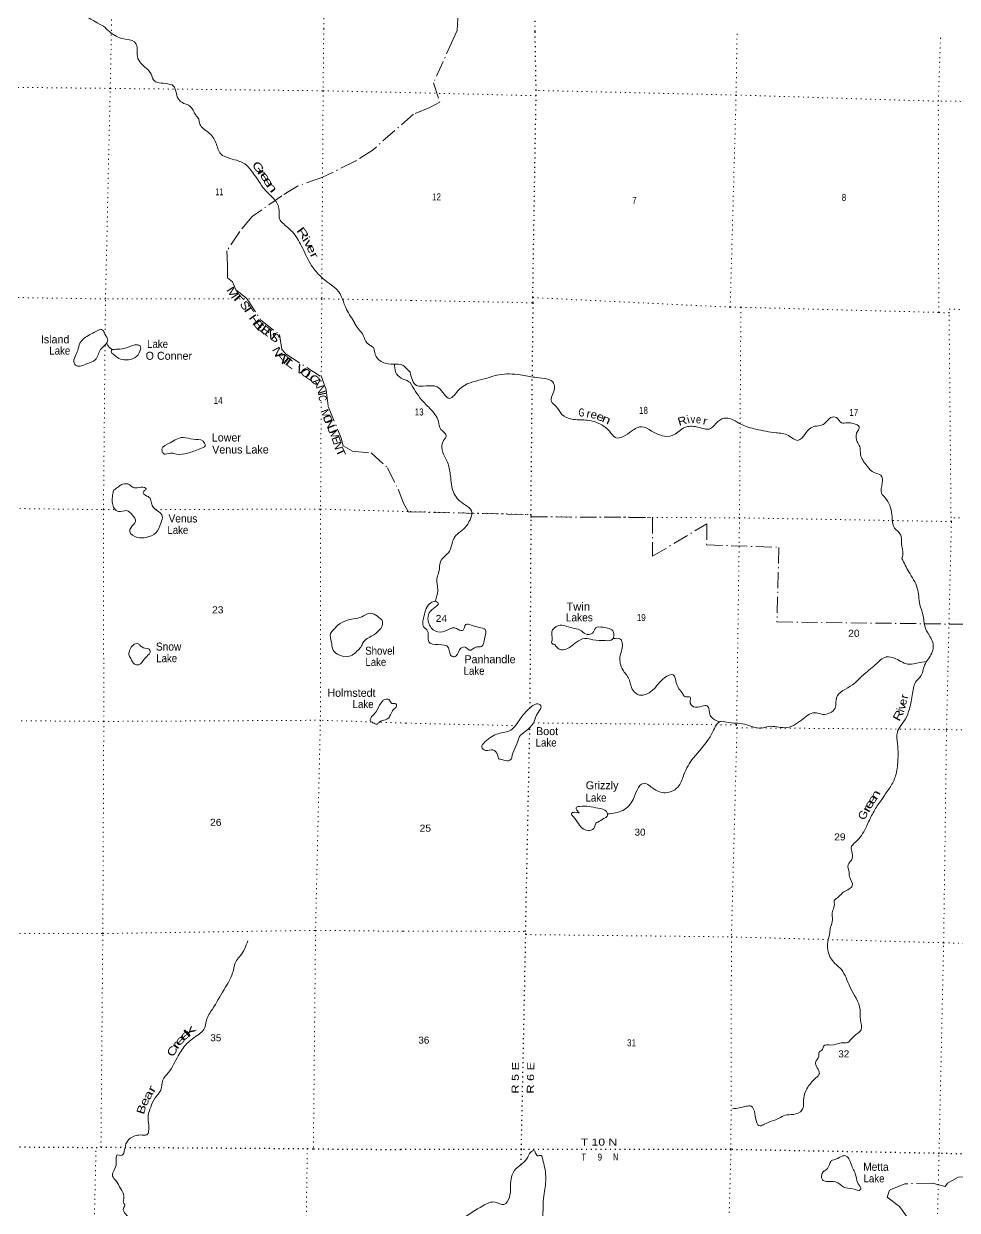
# Model space of a CAD drawing. Header units: feet. Extents: x -509309 to -252658, y -547785 to -360805.
# Drawn here: x -294575 to -271232, y -439823 to -410174 of the extents above; entities that cross this region are included whole.
import ezdxf
from ezdxf.enums import TextEntityAlignment as Align

# ---------------------------------------------------------------- set-up
doc = ezdxf.new("R2010")
doc.units = ezdxf.units.FT
doc.header["$LTSCALE"] = 80
doc.linetypes.add('DOT_DASHED', pattern=[7.7, 5, -1.2, 0.3, -1.2])
doc.linetypes.add('DOTTED', pattern=[1.5, 0.3, -1.2])
for name, color, linetype, lineweight in [('39', 7, 'Continuous', 13), ('44', 7, 'DOT_DASHED', 13), ('6', 7, 'DOTTED', 25), ('7', 7, 'DOTTED', 13)]:
    doc.layers.add(name, color=color, linetype=linetype, lineweight=lineweight)
doc.layers.add('41', color=7, linetype='Continuous')

msp = doc.modelspace()

# ---------------------------------------------------------------- linework, layer by layer
at = {"layer": '39'}
for points in [[(-292577.81, -410231.58), (-293194.54, -409855.5), (-293656.65, -409387.56), (-293963.29, -409063.55), (-294077.6, -408775.25), (-294182.77, -408613.63), (-294286.23, -408492.22), (-294504.78, -408474.38), (-294667.03, -408438.91), (-294774.57, -408327.51), (-294880.09, -408214.12), (-295130.61, -408177.94), (-295429.53, -408177.55), (-295668.02, -408143.48), (-295780, -408092.33), (-295781.55, -408028.01), (-295708.24, -407875.87), (-295685.02, -407713.27), (-295625.8, -407567.05), (-295763.14, -407415.22), (-295916.82, -407303.45), (-296127.79, -407347.97), (-296402.97, -407393.99), (-296526.53, -407278.45), (-296647.08, -407022.25), (-296775.5, -406743.89), (-297062.66, -406500.42), (-297210.49, -406412.81), (-297326.8, -406405.85), (-297555.78, -406444.2), (-297706.04, -406414.85), (-297848.12, -406365.48), (-297915.24, -406212.21), (-298039.52, -406197.14), (-298282.8, -406271.55), (-298568.22, -406347.63), (-298816.89, -406333.57), (-299003.12, -406285.85), (-299120.77, -406184.42), (-299272.64, -406100.8), (-299493.45, -406119.12), (-299691.54, -406045.18), (-300151.3, -405812.38), (-300490.89, -405606.67), (-300550.46, -405519.78), (-300533.91, -405449.57), (-300477.18, -405371.65), (-300492.59, -405281.1), (-300619.96, -405137.39), (-300812.01, -405061.48), (-301106.46, -404996.82), (-301299.81, -404820.42), (-301494.85, -404601.81), (-301601.67, -404387.93), (-301888.29, -404070.1), (-302250.74, -403974.74), (-302368.08, -403831.11), (-302346.79, -403658.46), (-302425.98, -403511.11), (-302616.78, -403258.37), (-302739.68, -403050.39), (-302822.13, -402796.51), (-303003.15, -402580.02), (-303351.98, -402545.06), (-303569.87, -402434.78), (-303805.56, -402288.19), (-303959.77, -402250.78), (-303959.78, -402252.79), (-304063.12, -402396.65), (-304139.8, -402739.69), (-304159.37, -402952.55), (-304274.47, -403058.14), (-304497.4, -403092.52), (-304715.37, -402992.29), (-305022.9, -402792.87), (-305367.69, -402753.92), (-305613.7, -402930.8), (-305878.86, -402978.91), (-306151.44, -402942.55), (-306465.67, -403118.88), (-306591.46, -403316.83), (-306779.23, -403484.13), (-307062.94, -403602.42), (-307400.06, -403613.78), (-307425.66, -403614.7)], [(-292577.85, -410231.54), (-292423.96, -410375.85), (-292070.76, -410553.97), (-291808.77, -410626.8), (-291741.78, -410747.93), (-291732.17, -410994.99), (-291645.56, -411160.48), (-291391.53, -411430), (-291295.05, -411611.65), (-291197.13, -411646.73), (-290974.79, -411672.99), (-290836.91, -411722.52), (-290758.58, -411914.04), (-290692.02, -412079.33), (-290568.51, -412162.85), (-290369.13, -412281.25), (-290310.1, -412396.28), (-290260.7, -412471.05), (-290199.35, -412553.97), (-290180.23, -412648.53), (-290115.22, -412767.62), (-289956.01, -412891.65), (-289770.03, -413148.46), (-289648.41, -413424.73), (-289416.92, -413539.42), (-289005.45, -413706.07), (-288840.95, -413904.44), (-288692.56, -414108.68), (-288558.18, -414310.78), (-288363.55, -414503.42), (-288201.53, -414749.96), (-288189.38, -414942.83), (-288180.4, -415049.34), (-288097.23, -415156.56), (-287856.76, -415377.76), (-287625.6, -415731.39), (-287405.32, -416171.25), (-287209.32, -416428.16), (-286879.18, -416708.46), (-286741.89, -416818.23), (-286504.12, -417314.48), (-286298.91, -417655.81), (-286285.15, -417684.05), (-286085.33, -417961.07), (-285988.97, -418154.77), (-285841.59, -418258.6), (-285817.71, -418276.91)], [(-292655.36, -417806.73), (-292917.39, -417942.72), (-293170.17, -418157.1), (-293222.05, -418335.3), (-293287.74, -418489.27), (-293317.43, -418653.62), (-293261.89, -418716.41), (-292984.67, -418666.9), (-292785.19, -418570.46), (-292652.35, -418316.75), (-292512.53, -418169.53), (-292473.59, -418083.57), (-292546.26, -417928.26), (-292601.46, -417831.35), (-292655.36, -417806.73)], [(-292500.23, -418152.99), (-292431.25, -418264.7), (-292360.54, -418312.7)], [(-292360.54, -418312.7), (-292241.15, -418306.7), (-291978.04, -418265.09), (-291730.74, -418199.24), (-291664.82, -418225.98), (-291663.96, -418342.44), (-291787.99, -418515.92), (-292011.16, -418573.98), (-292193.27, -418536.07), (-292324.71, -418442.43), (-292386.04, -418357.5), (-292360.54, -418312.7)], [(-285817.71, -418276.91), (-285761.63, -418488.28), (-285538.67, -418655.1), (-285240.12, -418680.09), (-285090.03, -418711.67), (-284950.93, -418841.53), (-284911.36, -418876.99)], [(-285299.96, -418675.21), (-285278.08, -418870.47), (-285137.27, -419030.46), (-284941.62, -419118.71), (-284913.96, -419142.45)], [(-284911.36, -418876.99), (-284751.95, -419214.47), (-284521.57, -419225.75), (-284203.45, -419272.41), (-283928.28, -419535.3), (-283686.81, -419313.84), (-283120.22, -419064.86), (-282621.37, -418935.39), (-282102.46, -418956.78), (-281746.39, -419014.01), (-281325.3, -419156.49), (-281300.97, -419287.33), (-281381.47, -419615.46), (-281268.72, -419729.48), (-281117.12, -419938.42), (-280868.1, -420056.38), (-280523.58, -420077.31), (-280154.1, -420180.91), (-279927.9, -420356.77), (-279777.61, -420513.49), (-279374.59, -420354.55), (-279118.54, -420243.73), (-278877.41, -420351.54), (-278612.33, -420467.72), (-278361.72, -420465.24), (-278086.65, -420280.4), (-277781.42, -420240.54), (-277399.17, -420288.11), (-277216.4, -420110), (-277012.83, -420026.54), (-276647.97, -420176.25), (-276266.8, -420306.12), (-275764.8, -420393.52), (-275453.01, -420464.18), (-275218.05, -420583.95), (-275027.37, -420413.98), (-274838.69, -420243.98), (-274641.8, -420210.63), (-274538.74, -420147.84), (-274396.69, -420017.34), (-274248.32, -420015.42), (-274129.82, -420149.6), (-273981.4, -420143.67), (-273829.29, -420161.88)], [(-284913.96, -419142.45), (-284626.31, -419567.59), (-284422.71, -419785.3), (-284206.49, -420109.59), (-284143, -420311.25), (-284010.65, -420459.69), (-284074.45, -420585.27), (-284115.66, -420821.6), (-283992.97, -421094.38), (-283914.75, -421394.63), (-283893, -421569.61), (-283857.89, -421794.97), (-283669.49, -422100.8), (-283366.6, -422390.17), (-283413.05, -422568.2), (-283546.01, -422769.1), (-283822.19, -423038.25), (-283930.62, -423355.94), (-284156.59, -423617.77), (-284191.92, -423864.22), (-284237.92, -424008.12), (-284222.31, -424343.63), (-284285.83, -424599.72)], [(-273829.29, -420161.88), (-273688.05, -420244.18), (-273748.32, -420405.96), (-273735.09, -420618.96), (-273670.54, -420740.34), (-273651.09, -420937.37), (-273484.58, -421230.84), (-273312.28, -421389.88), (-273140.76, -421456.55), (-273109.29, -421653.75), (-273124.65, -421906.5), (-273035.92, -422018.18), (-272867.09, -422440.18), (-272799.36, -422776.43), (-272653.14, -422937.1), (-272626.05, -423162.35), (-272591.57, -423435.88), (-272614.58, -423538.44)], [(-291108.94, -420878.97), (-291118.65, -420807.39), (-290914.49, -420642.73), (-290586.35, -420513.41), (-290336.12, -420558.01), (-290091.9, -420602.55), (-290040.89, -420717.5), (-290168.01, -420796.58), (-290477.91, -420906), (-290750.87, -420929.44), (-290961.23, -420909.32), (-291083.58, -420912.15), (-291087.5, -420902.07), (-291108.94, -420878.97)], [(-292103.82, -421679.25), (-291935.45, -421686.92), (-291839.93, -421762.14), (-291725.69, -421769.27), (-291551.19, -421764.95), (-291513.36, -421793.43), (-291557.95, -421841.18), (-291588.6, -421899.11), (-291527.01, -421957.94), (-291413.43, -422031.33), (-291380.5, -422150.12), (-291325.48, -422265.1), (-291196.13, -422366.75), (-291110.94, -422471.99), (-291144.79, -422652.37), (-291269.49, -422894.11), (-291511.26, -423008.21), (-291733.87, -423010.06), (-291924.95, -422863.63), (-291891.84, -422759.54), (-291780.06, -422608.03), (-291856.72, -422450.67), (-292004.04, -422340.81), (-292202.8, -422364.98), (-292308.33, -422287.65), (-292357.25, -422164.7), (-292364.47, -422082.3), (-292344.78, -421915.84), (-292317.87, -421829.77), (-292226.97, -421762.38), (-292148.15, -421700.91), (-292102.69, -421679.3)], [(-272616.92, -423533.9), (-272442.97, -423871.65), (-272231.79, -424274.17), (-272165.18, -424694.72), (-272092.17, -424934.67), (-272045.94, -425228.45), (-271938.59, -425448.81), (-271856.35, -425596.54), (-271870.43, -425903.52), (-272048.72, -426198.14), (-272156.86, -426493.75), (-272250.38, -426592.82), (-272348.74, -426906.64), (-272430.1, -427299), (-272525.58, -427546.61), (-272730.38, -427874.99), (-272726.21, -428166.16), (-272715.13, -428541.76), (-272764.31, -428926.55), (-272884.32, -429209.95), (-273053.96, -429456.51), (-273117.44, -429558), (-273213.37, -429687.15), (-273293.28, -429818.53), (-273373.3, -429957.94), (-273519.74, -430269.07), (-273779.05, -430626.8), (-273887.1, -430763.8), (-273858.79, -430896.71), (-273875.13, -431071.15), (-273962.92, -431192.38), (-273939.02, -431355.34), (-273926.68, -431484.01), (-273859.66, -431721.87), (-273932.77, -431793.11), (-274070.07, -431867.47), (-274145.18, -431938.68), (-274201.98, -431990.08), (-274311.46, -432082.9)], [(-284285.58, -424598.72), (-284394.61, -424640.35), (-284569.67, -424993.24), (-284563.17, -425260.36), (-284495.8, -425319.53), (-284459.62, -425464.6), (-284445.63, -425619.39), (-284212.01, -425688.95), (-283956.42, -425764.84), (-283863.13, -425987), (-283762.71, -425972.36), (-283643.84, -425775.28), (-283519.31, -425756.96), (-283438.04, -425826.37), (-283248.55, -425746.73), (-283128.11, -425734.38), (-283053.39, -425540.69), (-283036.36, -425314.06), (-283187.97, -425257.71), (-283387.68, -425200.67), (-283521.83, -425188.74), (-283589.77, -425324.3), (-283705.89, -425312.63), (-283801.53, -425269.11), (-284049.25, -425355.96), (-284273.72, -425352.79), (-284453.3, -425137.43), (-284452.63, -424934.66), (-284332.41, -424787.79), (-284210.36, -424652.99), (-284285.83, -424599.72)], [(-285618.96, -425073.09), (-285772.99, -424953.51), (-285945, -424907.66), (-286075.97, -424970.64), (-286480.09, -425077.13), (-286717.92, -425199.3), (-286827.34, -425314.69), (-286902.46, -425408.33), (-286882.51, -425623.37), (-286838.37, -425824.58), (-286679.2, -425952.63), (-286468.99, -425988.81), (-286214.74, -425828.65), (-286129.44, -425719.05), (-286068.22, -425611.22), (-285823.92, -425442.93), (-285645.87, -425282.03), (-285600.41, -425145.94), (-285618.96, -425073.09)], [(-281295.28, -425688), (-281370.97, -425650.8), (-281359.54, -425544.55), (-281373.3, -425371.69), (-281204.82, -425213.45), (-280866.82, -425272.44), (-280661.02, -425323.53), (-280527.98, -425419.78), (-280353.3, -425398.15), (-280273.43, -425270.79), (-280096.82, -425255.21), (-279829.76, -425373.43), (-279854.22, -425555.78), (-280025.06, -425589.51), (-280345.5, -425566.91), (-280547.56, -425535.95), (-280751.18, -425623.42), (-280991.99, -425794.68), (-281182.55, -425804.04), (-281295.28, -425688)], [(-291454.35, -425789.66), (-291620.39, -425747.89), (-291658.17, -425715.39), (-291711.85, -425668.69), (-291840.5, -425699.56), (-291917.9, -425821.29), (-291947.06, -425931.44), (-291895.95, -426036.35), (-291803.06, -426175.79), (-291704.95, -426190.8), (-291551.08, -426041.71), (-291441.64, -425924.31), (-291412.91, -425858.33), (-291420.6, -425824.13), (-291454.35, -425789.66)], [(-279825.4, -425538.09), (-279649.74, -425554.66), (-279605.34, -425683.78), (-279665.67, -426002.15), (-279597.65, -426316.32), (-279446.27, -426541.31), (-279339.85, -426831.93), (-279181.02, -426948.61), (-278812.1, -426791.2), (-278551.87, -426515.81), (-278332.43, -426444.62), (-278258.84, -426640.41), (-278098.18, -426921.75), (-278020.94, -426993.12), (-277908.76, -426998.72), (-277914.25, -427111.07), (-277823.75, -427240.84), (-277609.06, -427225.81), (-277484.69, -427219.54), (-277407.65, -427457.54), (-277193.66, -427614.03)], [(-279974.01, -429920.87), (-279598, -429833.83), (-279335.77, -429558.46), (-279230.18, -429304.98), (-279087.9, -429156.41), (-278852.86, -429270.15), (-278527.7, -429391.2), (-278190.58, -429213.26), (-278068.62, -428933.9), (-277828.58, -428517.68), (-277449.57, -428051.23), (-277305.74, -427786.23), (-277159.05, -427607.61), (-276998.93, -427625.94), (-276548.55, -427676.47), (-276136.93, -427776.65), (-275945.91, -427733.17), (-275549.42, -427764.88), (-275123.9, -427572.13), (-274804.76, -427389.92), (-274596.83, -427431), (-274288.06, -427274.75), (-274250.57, -427016.29), (-273851.38, -426692.66), (-273595.69, -426457.36), (-273277.42, -426188.81), (-273008.26, -425995.85), (-272768.31, -426041.41), (-272431.37, -426180.69), (-272218.42, -426145.55), (-271996.03, -426112.38)], [(-285878.26, -427482.16), (-285770.7, -427375.02), (-285640.05, -427139.36), (-285510.81, -427048.26), (-285432.86, -427075.12), (-285373.5, -427156.02), (-285267.32, -427167.09), (-285253.82, -427221.43), (-285332.99, -427319.05), (-285404.39, -427442.84), (-285467.48, -427536.59), (-285604.34, -427587.47), (-285691.02, -427632.8), (-285739.59, -427678.51), (-285841.48, -427639.37), (-285913.25, -427596.5), (-285898.65, -427538.42), (-285878.26, -427482.16)], [(-282704.09, -428539.13), (-282767.95, -428365.56), (-282847.48, -428316.25), (-283026.1, -428331.8), (-283121.3, -428254.16), (-283041.33, -428118.76), (-282703.86, -427914.73), (-282397.95, -427822.68), (-282161.72, -427542.93), (-281923.67, -427277.26), (-281691.83, -427178.15), (-281644.2, -427214.96), (-281714.63, -427386.63), (-281822, -427624.03), (-282037.63, -427861.91), (-282177.57, -427984.41), (-282242.17, -428170.21), (-282347.48, -428403.63), (-282415.96, -428579.34), (-282594.25, -428570.79), (-282704.09, -428539.13)], [(-279974.01, -429920.87), (-280005.28, -429860.2), (-280212.64, -429774.95), (-280681.15, -429732.19), (-280763.8, -429767.16), (-280746.51, -429823.62), (-280689.23, -429888.68), (-280791.34, -429879.2), (-280879.98, -429912.08), (-280832.86, -429987.03), (-280706.81, -430157.46), (-280570.43, -430303.95), (-280426.44, -430330.07), (-280303.12, -430251.51), (-280267.67, -430147.61), (-280217.22, -430122.22), (-280077.76, -430035.85), (-279982.74, -429974.96), (-279974.01, -429920.87)], [(-274311.46, -432082.9), (-274315.8, -432259.51), (-274361.59, -432387.36), (-274349.89, -432564.21), (-274402.46, -432750.18), (-274418.21, -432880.46), (-274471.45, -433116.62), (-274406.39, -433503.02), (-274294.11, -433653.17), (-274129.77, -433808.08), (-273922.89, -434232.63), (-273659.98, -434816.57), (-273653.22, -435063.62), (-273636.43, -435310.8), (-273831.2, -435486.74), (-273971.4, -435629.31), (-274137.97, -435643.02), (-274391.22, -435693.65), (-274575.98, -435719.14), (-274601.11, -435801.11), (-274686.3, -435876.2), (-274695.62, -435974.44), (-274777.77, -436123.86), (-274681.22, -436402.29), (-274766.94, -436517.52), (-274995.02, -436787.35), (-275070.24, -437019.18), (-275116.36, -437323.7), (-275330.24, -437429.1), (-275536.97, -437448.26), (-275686.32, -437524.45), (-275907.9, -437605.64), (-276051.13, -437673.89), (-276161.89, -437712.48), (-276292.25, -437413.49), (-276385.96, -437223.44), (-276504.24, -437223.78), (-276689.21, -437265.34), (-276853.88, -437287.1)], [(-292448.75, -442736.48), (-292295.45, -442414.66), (-292201.81, -442273.01), (-292130.58, -442167.29), (-292104.43, -441954.71), (-291992.9, -441829.3), (-291981.87, -441727), (-291922.14, -441566.96), (-291837.86, -441356.95), (-291804.59, -441032), (-291764.19, -440797.47), (-291771.49, -440520.32), (-291824.48, -440198.54), (-292024.26, -439917.5), (-292081.01, -439774.39), (-292046.07, -439688.39), (-292069.84, -439658.04), (-292068.01, -439471.33), (-292150.41, -439285.8), (-292270.71, -439079.83), (-292353.88, -438972.6), (-292266.97, -438698.37), (-292224.34, -438441.78), (-292146.24, -438452.58), (-292019.1, -438166.69), (-291858.97, -437993.56), (-291732.17, -437946.61), (-291567.73, -437946.2), (-291495.45, -437936.87), (-291450.51, -437852.98), (-291454.33, -437630.07), (-291462.68, -437459.32), (-291400.46, -437249.1), (-291287.89, -437017.28), (-291149.62, -436823.86), (-291092.98, -436569.42), (-290962.83, -436385.96), (-290709.99, -435960.75), (-290500.54, -435665.62), (-290197.4, -435427.63), (-290069.89, -435308.4), (-290007.47, -435078.1), (-289856.33, -434798.47), (-289566.76, -434309.37), (-289352.12, -433893.82), (-289252.78, -433579.55), (-289153.34, -433460.05), (-288973.26, -433092.35)], [(-285187.8, -441260.1), (-285066.11, -441182.45), (-284837.83, -441201.74), (-284536.49, -440848.63), (-284323.68, -440672.95), (-284239.73, -440539.62), (-283970.31, -440326.59), (-283852.82, -440233.89), (-283609.68, -440038.56), (-283092.17, -439710.59), (-282784.28, -439620.58), (-282566.5, -439675.86), (-282431.78, -439493.05), (-282389.77, -439043.92), (-282312.91, -438840.21), (-282120.15, -438664.25), (-281973.61, -438497.68), (-281905.86, -438376.16), (-281809.1, -438335.37), (-281764.14, -438422.33), (-281724.53, -438459.03), (-281638.3, -438456.24), (-281593.52, -438557.26), (-281549.89, -438744.59), (-281520.95, -438981.91), (-281560.59, -439402.97), (-281588.06, -439661.58), (-281596.02, -439960.61), (-281675.5, -440363.04), (-281763.7, -440817.54), (-281867.66, -440948.58), (-282074.56, -441132.38), (-282462.55, -441367.82), (-282642.32, -441622.27), (-282793.97, -442176.26), (-282957.95, -442601.59), (-283142.63, -442924.23), (-283203.25, -443264.68), (-283270.64, -444117.01), (-283237.27, -444474.85), (-283152.71, -444598.52), (-283075.11, -444794.36), (-283062.86, -444929.05), (-282928.87, -445105.62), (-282901.99, -445346.92), (-283082.48, -445808.15), (-283196.99, -446129.78), (-283325.74, -446619.85), (-283503.22, -447004.83), (-283499.04, -447143.42), (-283378.34, -447263.58), (-283280.41, -447437.63), (-283101.28, -447687.11), (-283176.39, -447758.33), (-283543.55, -447933.83), (-283854.95, -447985.65), (-284265.74, -447973.82), (-284355.86, -448119.11), (-284453.41, -448523.29), (-284436.29, -448744.38), (-284380.37, -449064.39), (-284340.98, -449572.9), (-284304.33, -449681.84), (-284241.95, -449815.23), (-284225.05, -449901.8), (-284074.33, -450176.98), (-283965.56, -450441.53), (-283993.62, -450744.29), (-284305.69, -450998.88), (-284409.5, -451117.87), (-284496.05, -451144.76), (-284647.63, -451086.4), (-284812.27, -451106.16), (-285063.66, -451016.27), (-285242.85, -450923.39), (-285306.82, -450876.34)], [(-273640.53, -439263.93), (-273724.91, -439126.22), (-273774.52, -438936.79), (-273887.3, -438672.19), (-274028.82, -438459.38), (-274113.21, -438474.25), (-274252.4, -438540.54), (-274381.36, -438590.92), (-274426.6, -438676.61), (-274504.51, -438808.02), (-274585.42, -438863.09), (-274604.08, -439061.59), (-274512.44, -439105.05), (-274277.97, -439110.37), (-274067.27, -439245.86), (-273847.33, -439289.12), (-273653.14, -439307.93), (-273640.53, -439263.93)]]:
    msp.add_spline(points, degree=3, dxfattribs=at)
at = {"layer": '44'}
for points in [[(-278559.14, -405533.69), (-281701.55, -405494.49), (-281703.85, -404907.41), (-284340.32, -404891.52), (-284427.94, -408714), (-284158.54, -408831.98), (-283856.95, -408928.18), (-283709.71, -409051.31), (-283621.8, -409350.17), (-283660.77, -409750.21), (-283716.93, -410039.07), (-283737.6, -410345.28)], [(-283737.6, -410345.28), (-283836.85, -410558.38), (-284324.94, -411648.43), (-284173.76, -412134.87), (-284418.39, -412266.67), (-284830.87, -412432.56)], [(-284830.87, -412432.56), (-285840.95, -413321.83), (-286285.07, -413611.65), (-287124.29, -414017.35), (-287729.64, -414232.13), (-288116.78, -414472.69), (-288865.59, -414990.4), (-289174.73, -415364.87), (-289497.73, -415849.59), (-289481.57, -416203.42), (-289478.93, -416526.9), (-289354.2, -416625.43), (-289269.21, -416821.73), (-289001.97, -417035.16), (-288644.03, -417583.6), (-288180.62, -417941.14), (-288117.9, -418317.7), (-288014.24, -418429.93), (-287133.1, -418999.25), (-287012.09, -419320.71), (-286960.86, -419737.42), (-286637.01, -420526.35), (-286584.15, -420724.11), (-286355.67, -420856.54), (-285884.98, -420898.63), (-285481.92, -421267.03), (-285216.02, -421801.87), (-285079.4, -422149.7), (-284953.97, -422375.3)], [(-284947.41, -422372.37), (-281889.85, -422439.15), (-281888.59, -422495.43), (-278855.31, -422510.74), (-278849.66, -423479.91), (-277492.22, -422670.26), (-277499.48, -423194.88), (-275690.33, -423258.73), (-275742.81, -425118.9), (-268987.59, -425207.59), (-268923.26, -422582.52), (-266499.39, -422664.69), (-266501.07, -422925.1), (-265573.18, -422848.11), (-264554.6, -423275.61), (-264219.63, -423648.38), (-263995.36, -423986.94)], [(-270506.49, -439863.63), (-270667.83, -439615.17), (-270815.5, -439500.89), (-270944.71, -439194.4), (-271044.17, -438990.06), (-271206.13, -438997.91), (-271476.39, -439147.82), (-271532.57, -439229.87), (-271854.24, -439143.45), (-272540.02, -439160.8), (-272928.27, -439324.62), (-272982.66, -439496.77), (-272673.34, -439729.35), (-272498, -439973.81)]]:
    msp.add_lwpolyline(points, dxfattribs=at)
at = {"layer": '6'}
for points in [[(-281788.15, -410366.18), (-281724.06, -406110.67), (-281701.09, -405496.38), (-281710.5, -401009.53), (-281717.24, -400364.76), (-281688.98, -395735.76), (-281679.31, -395057.04), (-281662.14, -390345.57), (-281652.2, -389642.75), (-281633.66, -384987.53), (-281640.02, -384308.62), (-281619.53, -378948.48), (-281597.96, -376655.83)], [(-281911.45, -427271.31), (-281886.97, -422515.62), (-281892.13, -422451.3), (-281838.01, -417147.55), (-281846.31, -417016.93), (-281763.66, -411972.71), (-281761.91, -411840.23), (-281788.15, -410366.18)], [(-282141.41, -438684.07), (-282131.46, -438306.72), (-282022.42, -432933.61), (-282025.37, -432853.26), (-281920.21, -427755.08)], [(-295877.03, -438231.99), (-292765.94, -438253.78), (-292643.55, -438246.95), (-287484.11, -438281.14), (-287331.78, -438288.64), (-285151.2, -438306.1)], [(-253470.67, -438820.11), (-255953.37, -438775.06), (-256093.56, -438765.05), (-261215.87, -438652.5), (-261428.26, -438645.49), (-266504.42, -438529.58), (-266686.78, -438524.99), (-271688.68, -438402.1), (-276891.4, -438306.49), (-282131.46, -438306.72), (-285151.2, -438306.1)]]:
    msp.add_lwpolyline(points, dxfattribs=at)
at = {"layer": '7'}
for p, q in [((-281763.66, -411972.71), (-284824.24, -411897.26)), ((-284888.49, -417086.57), (-281838.01, -417147.55)), ((-287137.64, -419624.02), (-287138.61, -419796.56)), ((-281889.85, -422439.15), (-284953.83, -422363.93)), ((-285019.28, -427650.53), (-285682.62, -427628.13)), ((-285019.28, -427650.53), (-282305.91, -427712.24)), ((-281829.31, -427645.62), (-276749.24, -427693.71)), ((-285083.68, -432852.05), (-282025.37, -432853.26)), ((-292868.94, -442560.75), (-292765.94, -438253.78)), ((-287484.11, -438281.14), (-287555.19, -443081.02))]:
    msp.add_line(p, q, dxfattribs=at)
for points in [[(-292148.76, -378927.67), (-292243.34, -385031.9), (-292276.97, -390317.02), (-292316.43, -395575.96), (-292353.46, -400774.63), (-292379.43, -406110.04), (-292379.94, -410234)], [(-287072.3, -410300.85), (-287016.89, -406110.99), (-286941.28, -400848.32), (-286917.01, -395750.03), (-286905.11, -390418.52), (-286913.13, -385066.75), (-286846.45, -379172.46)], [(-292538.38, -417943.06), (-292529.62, -417050.98), (-292411.77, -411789.51), (-292379.94, -410234)], [(-287072.3, -410300.85), (-287088.14, -411849.39), (-287123.15, -417047.42), (-287135.08, -419168.93)], [(-276739.53, -410427.47), (-276761.91, -411955.06), (-276910.09, -417255.34)], [(-271695.82, -417387.25), (-271706.33, -412110.83), (-271650.19, -410488.13)], [(-312136.73, -411571), (-308288.34, -411602.74), (-302990.89, -411674.42), (-297719.36, -411729.78), (-292411.77, -411789.51), (-287088.14, -411849.39), (-284824.24, -411897.26)], [(-266581.27, -412128.47), (-271706.33, -412110.83), (-276761.91, -411955.06), (-281761.91, -411840.23)], [(-289450.76, -417048.95), (-292529.62, -417050.98), (-297867.03, -416964.86), (-303170.75, -416919.23), (-308352.8, -416941.04), (-311321.69, -416869.27)], [(-284888.49, -417086.57), (-287123.15, -417047.42), (-289223.4, -417048.8)], [(-281846.31, -417016.93), (-276910.09, -417255.34), (-276643.52, -417259.11), (-271695.82, -417387.25), (-271437.41, -417400.94), (-271434.16, -417306.63)], [(-276643.52, -417259.11), (-276676.92, -422520.85), (-276749.24, -427693.71), (-276740.18, -427766.12), (-276879.35, -432992.24), (-276891.4, -438306.49), (-277040.92, -443709.14), (-277240.7, -448970.55), (-277257.63, -449583.27)], [(-272072.86, -456198.57), (-272039.45, -454338.4), (-271921.26, -449031.67), (-271815.49, -443754.88), (-271688.68, -438402.1), (-271573.08, -433139.51), (-271500.67, -427808.04), (-271379.95, -422613.78), (-271388.7, -422517.29), (-271437.41, -417400.94)], [(-271434.16, -417306.63), (-266369.92, -417414.34), (-261090.98, -417507.01), (-255684.47, -417653.69)], [(-292643.55, -438246.95), (-292597.13, -432908.47), (-292573.15, -427607.93), (-292581.33, -422315.11), (-292540.96, -418204.87)], [(-287140.02, -420047.64), (-287152.72, -422303.74), (-287156.4, -427578.37), (-287278.14, -432827.76), (-287331.78, -438288.64)], [(-313517.81, -422156.11), (-308426.66, -422214.99), (-303190.49, -422195.71), (-297914.92, -422249.11), (-292581.33, -422315.11), (-292285.48, -422314.49)], [(-291272.29, -422312.37), (-287152.72, -422303.74), (-284953.83, -422363.93)], [(-271379.95, -422613.78), (-276676.92, -422520.85), (-281888.59, -422495.43)], [(-255870.7, -422951.42), (-261229.38, -422825.5), (-266499.39, -422664.69), (-271388.7, -422517.29)], [(-285885.56, -427621.28), (-287156.4, -427578.37), (-292573.15, -427607.93), (-297919.1, -427561.83), (-301771.5, -427502.16)], [(-276740.18, -427766.12), (-271500.67, -427808.04), (-266531.48, -427978.66), (-261291.74, -428155.1), (-255963.19, -428272.57)], [(-309545.5, -432799.75), (-308502.7, -432815.79), (-303206.47, -432807.14), (-297917.32, -432906.85), (-292597.13, -432908.47), (-287278.14, -432827.76), (-285083.68, -432852.05)], [(-282022.42, -432933.61), (-276879.35, -432992.24), (-271573.08, -433139.51), (-266968.68, -433273.71)]]:
    msp.add_lwpolyline(points, dxfattribs=at)

# ---------------------------------------------------------------- texts
at = {"layer": '41'}
for s, rotation, width, p in [('G', 308.706, 1.45, (-288790.2, -413821.48)), ('r', 306.223, 1.9, (-288697.64, -413949.39)), ('e', 305.777, 1.65, (-288614.84, -414058.76)), ('e', 303.651, 1.6, (-288540.79, -414181.06)), ('n', 305.715, 1.8, (-288449.38, -414316.64)), ('R', 306.253, 1.6, (-287674.38, -415465.23)), ('i', 303.348, 1.4, (-287595.93, -415611.49)), ('v', 297.387, 1.5, (-287529.49, -415720.95)), ('e', 295.165, 1.35, (-287468.79, -415845.09)), ('r', 295.158, 1.5, (-287395.55, -415998.99)), ('G', 358.136, 0.7, (-280628.4, -419987.17)), ('r', 349.143, 1.1, (-280467.9, -420011.63)), ('e', 346.143, 1.05, (-280340.86, -420034)), ('e', 337.933, 1.25, (-280190.25, -420086.18)), ('n', 335.987, 1.4, (-280043.74, -420150.72)), ('R', 16.886, 1.15, (-278080.41, -420191.42)), ('v', 3.687, 0.85, (-277837.33, -420154.58)), ('e', 354.17, 0.85, (-277709.87, -420159.33)), ('r', 346.405, 1.15, (-277557.99, -420192.51)), ('r', 78.711, 1.1, (-272464.05, -427003.38)), ('v', 72.787, 1.2, (-272523.87, -427255.65)), ('R', 61.279, 1.4, (-272620.92, -427505.06)), ('e', 59.203, 1.5, (-273351.58, -429726.3)), ('e', 58.178, 1.55, (-273275.11, -429605.65)), ('n', 61.168, 1.55, (-273195.87, -429486.69)), ('G', 67.267, 1.1, (-273497.34, -429981.92)), ('r', 60.454, 1.65, (-273410.79, -429839.08)), ('k', 43.819, 2.25, (-290359.18, -435415.4)), ('e', 48.512, 1.9, (-290595.08, -435638.53)), ('e', 44.43, 2, (-290476.89, -435515.34)), ('C', 59.201, 1.35, (-290776.76, -435896.87)), ('r', 57.517, 1.75, (-290690.42, -435752.26)), ('r', 62.146, 1.6, (-291286.84, -436831.48)), ('e', 65.639, 1.3, (-291466, -437150.11)), ('a', 62.032, 1.5, (-291379.53, -436987.57)), ('B', 72.933, 1.3, (-291538.91, -437329.77))]:
    msp.add_text(s, height=200, rotation=rotation, dxfattribs=dict(at, width=width)).set_placement(p, align=Align.CENTER)
for s, p in [('Island', (-294146.26, -418160.11)), ('O Conner', (-291525.82, -418570.84)), ('Lower', (-289871.9, -420612.95)), ('Venus Lake', (-289862.68, -420912.93)), ('Panhandle', (-283555.14, -426153.22)), ('Holmstedt', (-286981.58, -426993.13)), ('Boot', (-281763.05, -427950.76)), ('Grizzly', (-280520.95, -429303.48))]:
    msp.add_text(s, height=200, dxfattribs=at).set_placement(p)
for s, width, p in [('Lake', 0.9, (-293934.05, -418441.61)), ('Lake', 0.9, (-291488.92, -418275.49)), ('Venus', 0.95, (-290953.76, -422636.61)), ('Lake', 0.9, (-290981.44, -422922.74)), ('Twin', 1.05, (-281006.78, -424837.16)), ('Lakes', 0.95, (-281021.61, -425108.15)), ('Snow', 0.95, (-291269.81, -425837.11)), ('Shovel', 0.9, (-286035.82, -425940.93)), ('Lake', 0.9, (-291260.58, -426127.86)), ('Lake', 0.9, (-286031.2, -426222.43)), ('Lake', 0.9, (-283574.53, -426442.53)), ('Lake', 0.9, (-286349.53, -427274.64)), ('Lake', 0.9, (-281773.27, -428235.49)), ('Lake', 0.9, (-280526.6, -429611.15)), ('Metta', 0.95, (-273584.14, -438837.26)), ('Lake', 0.9, (-273574.97, -439126.17))]:
    msp.add_text(s, height=200, dxfattribs=dict(at, width=width)).set_placement(p)
for s, rotation, p in [('i', 15.667, (-277933.68, -420156.34)), ('e', 77.859, (-272497.85, -427138.27)), ('i', 68.705, (-272558.56, -427366.24))]:
    msp.add_text(s, height=200, rotation=rotation, dxfattribs=at).set_placement(p, align=Align.CENTER)
at = {"layer": '44'}
for s, rotation, width, p in [('M', 302.411, 1.3, (-289437.31, -416944.48)), ('T', 311.388, 1.9, (-289304.99, -417093.57)), ('S', 303.131, 1.2, (-289123.38, -417266.88)), ('T', 303.131, 1.6, (-289048.53, -417372.54)), ('H', 305.131, 1.4, (-288880.98, -417630.94)), ('E', 309.131, 1.55, (-288784.22, -417758.76)), ('L', 318.348, 1.95, (-288664.53, -417857.66)), ('E', 322.348, 1.5, (-288572.79, -417924.57)), ('N', 322.348, 1.55, (-288462.72, -418011.15)), ('S', 322.348, 1.35, (-288357.29, -418088.14)), ('N', 296.456, 1.25, (-288318.32, -418419.05)), ('A', 309.456, 1.75, (-288195.58, -418570.05)), ('T', 319.727, 1.85, (-288075.16, -418666.5)), ('L', 324.133, 1.7, (-287957.79, -418743.48)), ('V', 327.133, 1.5, (-287689.69, -418906.35)), ('O', 327.133, 1.2, (-287578.88, -418978.26)), ('L', 327.133, 1.6, (-287464.92, -419055.14)), ('C', 320.133, 1.45, (-287354.44, -419145.49)), ('N', 287.628, 1.1, (-287237.65, -419344.38)), ('C', 277.009, 0.75, (-287197.83, -419544.24)), ('N', 292.318, 1.2, (-287011.13, -420212.79)), ('U', 292.318, 1.15, (-286958.52, -420345.13)), ('M', 292.318, 1.1, (-286900.03, -420478.4)), ('T', 294.903, 1.35, (-286738.86, -420921.56))]:
    msp.add_text(s, height=200, rotation=rotation, dxfattribs=dict(at, width=width)).set_placement(p, align=Align.CENTER)
for s, rotation, p in [('A', 311.133, (-287310.34, -419191.57)), ('I', 281.628, (-287211.88, -419446.07)), ('M', 290.009, (-287121.36, -419954.59)), ('O', 292.318, (-287065.9, -420091.39)), ('E', 289.318, (-286852.45, -420608.79)), ('N', 284.965, (-286810.68, -420742.28))]:
    msp.add_text(s, height=200, rotation=rotation, dxfattribs=at).set_placement(p, align=Align.CENTER)
at = {"layer": '6'}
for s, rotation, width, p in [('R 5 E', 88.837, 1.35, (-282203.12, -436909.17)), ('R 6 E', 88.837, 1.35, (-281823.2, -436910.34)), ('T 10 N', 0.003, 1.3, (-280647.32, -438206.65)), ('T', 0.003, 0.8, (-280628.96, -438581.65)), ('9', 0.003, 0.85, (-280225.62, -438581.64)), ('N', 0.003, 0.65, (-279840.59, -438577.03))]:
    msp.add_text(s, height=175, rotation=rotation, dxfattribs=dict(at, width=width)).set_placement(p)
at = {"layer": '7'}
for s, width, p in [('11', 0.65, (-289784.91, -414459.46)), ('12', 0.85, (-284364.12, -414587.8)), ('8', 0.85, (-274120.38, -414600.75)), ('7', 0.85, (-279361.48, -414679.26)), ('14', 0.85, (-289822.08, -419673.53)), ('13', 0.85, (-284796.99, -419962.78)), ('18', 0.85, (-279188.59, -419921.87)), ('17', 0.85, (-273930.29, -419972.4)), ('23', 1.1, (-289864.7, -424906.03)), ('24', 1.1, (-284274.5, -425120.34)), ('19', 0.85, (-279244.51, -425100.96)), ('20', 1.1, (-273961.52, -425492.84)), ('26', 1.1, (-289915.81, -430216.45)), ('25', 1.1, (-284676.02, -430362.26)), ('30', 1.05, (-279301.29, -430462.76)), ('29', 1.1, (-274310.74, -430581.52)), ('35', 1.05, (-289907.86, -435599.95)), ('36', 1.05, (-284706.59, -435658.28)), ('31', 0.85, (-279488.5, -435725.62)), ('32', 1.05, (-274207.29, -436002.94))]:
    msp.add_text(s, height=175, dxfattribs=dict(at, width=width)).set_placement(p)

doc.saveas('drawing.dxf')
